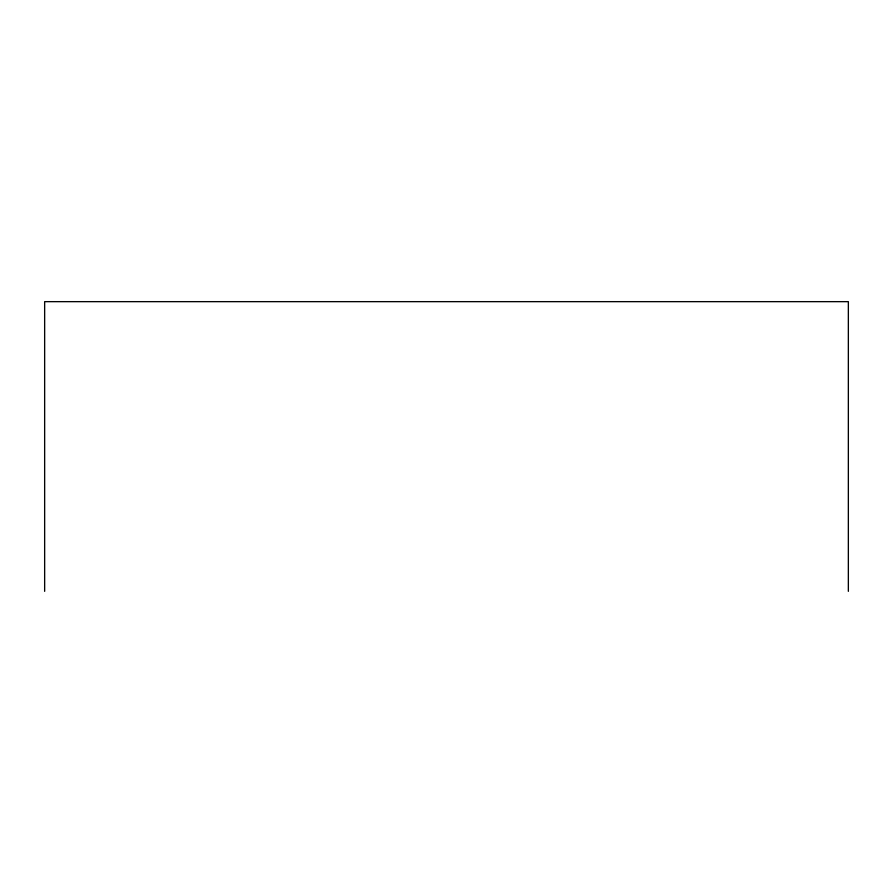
<?xml version="1.0" encoding="UTF-8"?>
<svg xmlns="http://www.w3.org/2000/svg" width="893" height="893" viewBox="0 0 893 893"><rect width="100%" height="100%" fill="white"/><g stroke="black" fill="none" stroke-linecap="round" stroke-linejoin="round"><path stroke-width="1.34" d="M848.35 591.345L848.35 301.655L44.65 301.655L44.65 591.345"/></g></svg>
